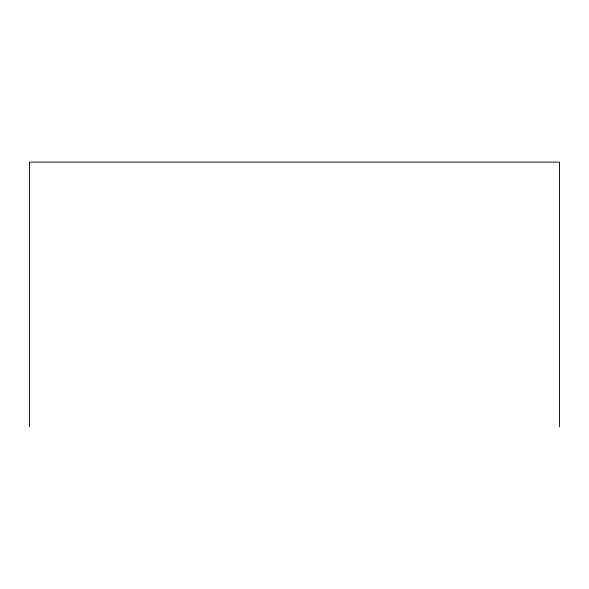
<?xml version="1.0" encoding="UTF-8"?>
<svg xmlns="http://www.w3.org/2000/svg" width="589" height="589" viewBox="0 0 589 589"><rect width="100%" height="100%" fill="white"/><g stroke="black" fill="none" stroke-linecap="round" stroke-linejoin="round"><path stroke-width="0.88" d="M559.55 426.878L559.55 162.122L29.45 162.122L29.45 426.878"/></g></svg>
